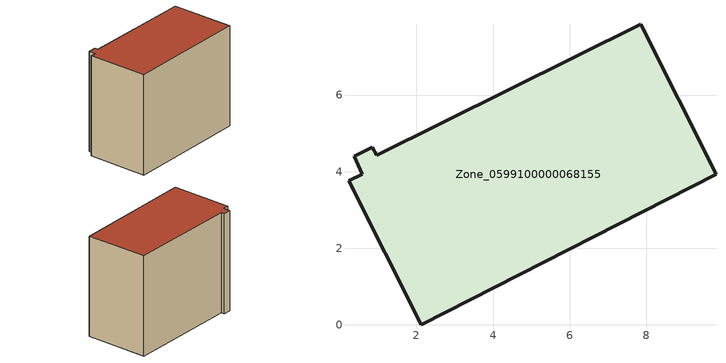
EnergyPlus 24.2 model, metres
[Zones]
Zone_0599100000068155
 floor ground (C_G): 2.12,0 0.23,3.77 0.58,3.94 0.38,4.4 0.85,4.64 0.96,4.43 7.86,7.85 9.82,3.94 z0
 wall outside (C_F): 2.12,0 9.82,3.94 7.86,7.85 0.96,4.43 0.85,4.64 0.38,4.4 0.58,3.94 0.23,3.77 2.12,0 z0:7.04
 roof outside (C_R): 0.23,3.77 2.12,0 9.82,3.94 7.86,7.85 0.96,4.43 0.85,4.64 0.38,4.4 0.58,3.94 z7.04
[BUILDING]
Pand.0599100000068155: North Axis=0; Terrain=City; Loads Convergence Tolerance Value=0.04; Temperature Convergence Tolerance Value=0.4; Solar Distribution=FullExterior; Maximum Number of Warmup Days=25; Minimum Number of Warmup Days=1
[Site:Location]
Rotterdam.The.Hague.AP_ZH_NLD Design_Conditions: Latitude=51.96; Longitude=4.45; Time Zone=1; Elevation=-4.5
[SITE:GROUNDTEMPERATURE:BUILDINGSURFACE]
18, 18, 18, 18, 18, 18, 18, 18, 18, 18, 18, 18
[MATERIAL] Thermal Absorptance=0.9; Solar Absorptance=0.7; Visible Absorptance=0.7
Name | Roughness | Thickness | Conductivity | Density | Specific Heat
G.TI.1946 | MediumSmooth | 0.15 | 1 | 540 | 1210
F.TI.1946 | Rough | 0.3 | 0.857143 | 1920 | 840
R.TI.1946 | MediumRough | 0.2 | 0.1 | 1500 | 1000
[CONSTRUCTION]
C_G: G.TI.1946
C_F: F.TI.1946
C_R: R.TI.1946
[ZONE]
Zone_0599100000068155: Type=1; Multiplier=1; Ceiling Height=Autocalculate; Volume=Autocalculate; Floor Area=autocalculate; Part of Total Floor Area=Yes
[ZONEINFILTRATION:DESIGNFLOWRATE]
Infil_Zone_0599100000068155: Zone or ZoneList or Space or SpaceList=Zone_0599100000068155; Schedule=AlwaysOn; Design Flow Rate Calculation Method=Flow/Area; Flow Rate per Floor Area=0.003; Constant Term Coefficient=1; Temperature Term Coefficient=0; Velocity Term Coefficient=0; Velocity Squared Term Coefficient=0
[HVACTEMPLATE:ZONE:IDEALLOADSAIRSYSTEM]
Zone_0599100000068155: Maximum Heating Supply Air Temperature=50; Minimum Cooling Supply Air Temperature=13; Maximum Heating Supply Air Humidity Ratio=0.0156; Minimum Cooling Supply Air Humidity Ratio=0.0077; Heating Limit=NoLimit; Cooling Limit=NoLimit; Dehumidification Control Type=ConstantSensibleHeatRatio; Cooling Sensible Heat Ratio=0.7; Dehumidification Setpoint=60; Humidification Control Type=None; Humidification Setpoint=30; Outdoor Air Method=None; Outdoor Air Flow Rate per Person=0.00944; Outdoor Air Flow Rate per Zone Floor Area=0; Outdoor Air Flow Rate per Zone=0; Demand Controlled Ventilation Type=None; Outdoor Air Economizer Type=NoEconomizer; Heat Recovery Type=None; Sensible Heat Recovery Effectiveness=0.7; Latent Heat Recovery Effectiveness=0.65
[ZONECONTROL:THERMOSTAT]
ThermostatControl_Zone_0599100000068155: Zone or ZoneList=Zone_0599100000068155; Control Type Schedule=DualSetpointControlType; Control 1=Thermostat_Zone_0599100000068155; Temperature Difference Between Cutout And Setpoint=0
[THERMOSTATSETPOINT:DUALSETPOINT]
Thermostat_Zone_0599100000068155: Heating Setpoint Temperature Schedule=HeatingSetpoint_Zone_0599100000068155; Cooling Setpoint Temperature Schedule=CoolingSetpoint_Zone_0599100000068155
[SCHEDULE:COMPACT]
HeatingSetpoint_Zone_0599100000068155: Through: 12/31, For: AllDays, Until: 24:00, 21
CoolingSetpoint_Zone_0599100000068155: Through: 12/31, For: AllDays, Until: 24:00, 24
DualSetpointControlType: Through: 12/31, For: AllDays, Until: 24:00, 4
AlwaysOn: Through: 12/31, For: AllDays, Until: 24:00, 1
